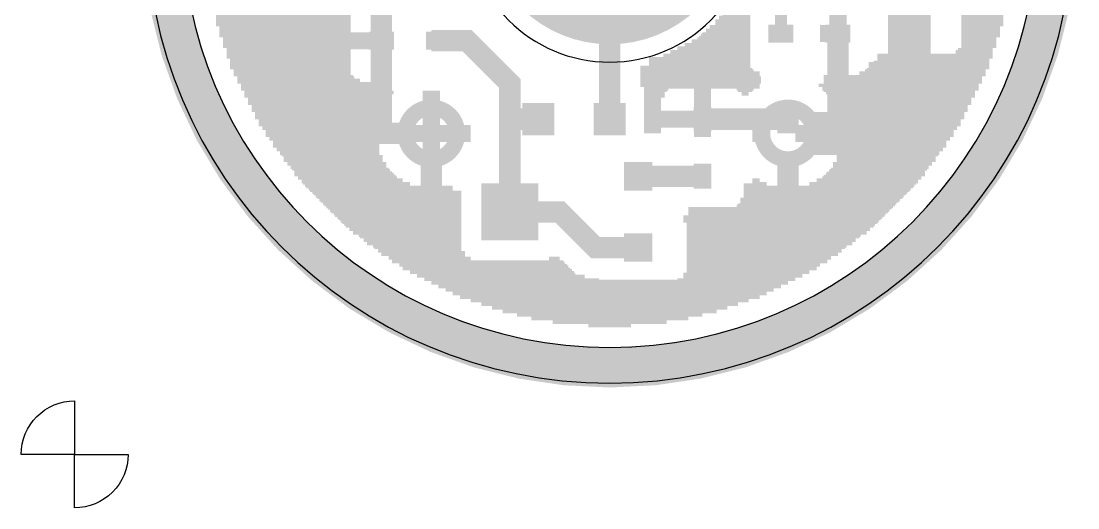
# Model space of a CAD drawing. Extents: x 84 to 125.9, y 127.5 to 169.4.
# Drawn here: x 84 to 121.62, y 127.54 to 144.88 of the extents above; entities that cross this region are included whole.
import ezdxf

# ---------------------------------------------------------------- set-up
doc = ezdxf.new("R2010")
doc.units = 0
doc.layers.add('1', color=7, linetype='Continuous')

msp = doc.modelspace()

# ---------------------------------------------------------------- linework, layer by layer
at = {"layer": '1'}
for points, const_width in [([(89.000533, 148.49475, 1), (120.909283, 148.49475, 1)], 1.42875), ([(97.684158, 140.87475, 1), (99.525658, 140.87475, 1)], 0.5715), ([(110.384158, 140.87475, 1), (112.225658, 140.87475, 1)], 0.5715)]:
    msp.add_lwpolyline(points, format="xyb", close=True, dxfattribs=dict(at, const_width=const_width))
for points in [[(88.444908, 148.49475, 1), (121.464908, 148.49475, 1)], [(89.714908, 148.49475, 1), (120.194908, 148.49475, 1)], [(99.874908, 148.49475, 1), (110.034908, 148.49475, 1)], [(85.904908, 129.44475), (83.999908, 129.44475, -0.414214), (85.904908, 131.34975)], [(85.904908, 129.44475), (87.809908, 129.44475, -0.414214), (85.904908, 127.53975)]]:
    msp.add_lwpolyline(points, format="xyb", close=True, dxfattribs=at)
for points, const_width in [([(95.302908, 138.08075), (95.302908, 158.90875)], 0.6096), ([(95.429908, 137.95375), (95.429908, 159.03575)], 0.6096), ([(94.921908, 138.46175), (94.921908, 158.52775)], 0.6096), ([(95.048908, 138.33475), (95.048908, 158.65475)], 0.6096), ([(95.175908, 138.20775), (95.175908, 158.78175)], 0.6096), ([(94.540908, 138.84275), (94.540908, 158.14675)], 0.6096), ([(94.667908, 138.71575), (94.667908, 158.27375)], 0.6096), ([(94.794908, 138.58875), (94.794908, 158.40075)], 0.6096), ([(94.159908, 139.22375), (94.159908, 157.76575)], 0.6096), ([(94.286908, 139.09675), (94.286908, 157.89275)], 0.6096), ([(94.413908, 138.96975), (94.413908, 158.01975)], 0.6096), ([(93.905908, 139.60475), (93.905908, 157.38475)], 0.6096), ([(94.032908, 139.35075), (94.032908, 157.63875)], 0.6096), ([(93.651908, 139.85875), (93.651908, 157.13075)], 0.6096), ([(93.778908, 139.73175), (93.778908, 157.25775)], 0.6096), ([(93.270908, 140.36675), (93.270908, 156.62275)], 0.6096), ([(93.397908, 140.23975), (93.397908, 156.74975)], 0.6096), ([(93.524908, 140.11275), (93.524908, 156.87675)], 0.6096), ([(93.016908, 140.74775), (93.016908, 156.24175)], 0.6096), ([(93.143908, 140.62075), (93.143908, 156.36875)], 0.6096), ([(92.762908, 141.12875), (92.762908, 155.86075)], 0.6096), ([(92.889908, 141.00175), (92.889908, 155.98775)], 0.6096), ([(92.635908, 141.38275), (92.635908, 155.60675)], 0.6096), ([(92.381908, 141.89075), (92.381908, 155.09875)], 0.6096), ([(92.508908, 141.63675), (92.508908, 155.35275)], 0.6096), ([(92.254908, 142.14475), (92.254908, 154.84475)], 0.6096), ([(92.000908, 142.65275), (92.000908, 154.33675)], 0.6096), ([(92.127908, 142.39875), (92.127908, 154.59075)], 0.6096), ([(117.781908, 142.39875), (117.781908, 154.59075)], 0.6096), ([(117.908908, 142.65275), (117.908908, 154.33675)], 0.6096), ([(91.873908, 142.90675), (91.873908, 154.08275)], 0.6096), ([(96.826908, 144.17675), (96.826908, 145.95475), (98.604908, 147.73275), (98.604908, 154.20975)], 0.762), ([(118.035908, 142.90675), (118.035908, 154.08275)], 0.6096), ([(91.746908, 143.16075), (91.746908, 153.82875)], 0.6096), ([(118.162908, 143.16075), (118.162908, 153.82875)], 0.6096), ([(91.619908, 143.54175), (91.619908, 153.44775)], 0.6096), ([(96.826908, 142.14475), (96.826908, 153.57475)], 0.6096), ([(118.289908, 143.54175), (118.289908, 153.44775)], 0.6096), ([(91.492908, 143.92275), (91.492908, 153.06675)], 0.6096), ([(118.416908, 143.92275), (118.416908, 153.06675)], 0.6096), ([(91.365908, 144.30375), (91.365908, 152.68575)], 0.6096), ([(118.543908, 144.30375), (118.543908, 152.68575)], 0.6096), ([(91.238908, 144.68475), (91.238908, 152.30475)], 0.6096), ([(118.670908, 144.68475), (118.670908, 152.30475)], 0.6096), ([(111.050908, 144.43075), (111.050908, 145.984747), (111.528911, 146.46275), (111.528911, 147.510754)], 0.4318), ([(113.082908, 144.43075), (113.082908, 146.20875), (112.828908, 146.46275), (112.828908, 147.510754)], 0.4318), ([(104.954908, 146.58975), (104.954908, 141.38275)], 0.762), ([(115.622908, 139.09675), (115.622908, 146.20875)], 0.6096), ([(109.653908, 142.52575), (109.653908, 145.70075)], 0.6096), ([(113.082908, 142.14475), (113.082908, 145.95475)], 0.6096), ([(109.399908, 142.77975), (109.399908, 145.31975)], 0.6096), ([(109.526908, 142.65275), (109.526908, 145.57375)], 0.6096), ([(115.622908, 145.19275), (115.622908, 143.41475), (113.082908, 140.87475), (111.939908, 140.87475)], 1.524), ([(95.429908, 145.06575), (91.238908, 145.06575)], 0.6096), ([(95.429908, 144.93875), (91.238908, 144.93875)], 0.6096), ([(106.478908, 144.93875), (103.430908, 144.93875)], 0.762), ([(109.653908, 144.93875), (109.018908, 144.93875)], 0.6096), ([(109.018908, 142.77975), (109.018908, 144.93875)], 0.6096), ([(109.653908, 145.06575), (109.145908, 145.06575)], 0.6096), ([(109.145908, 142.77975), (109.145908, 145.06575)], 0.6096), ([(109.272908, 142.77975), (109.272908, 145.19275)], 0.6096), ([(118.670908, 145.06575), (117.781908, 145.06575)], 0.6096), ([(118.670908, 144.93875), (117.781908, 144.93875)], 0.6096), ([(95.429908, 144.81175), (91.238908, 144.81175)], 0.6096), ([(95.429908, 144.68475), (91.238908, 144.68475)], 0.6096), ([(95.429908, 144.55775), (91.365908, 144.55775)], 0.6096), ([(109.653908, 144.55775), (108.764908, 144.55775)], 0.6096), ([(108.764908, 142.77975), (108.764908, 144.55775)], 0.6096), ([(109.653908, 144.68475), (108.891908, 144.68475)], 0.6096), ([(108.891908, 142.77975), (108.891908, 144.68475)], 0.6096), ([(109.653908, 144.81175), (109.018908, 144.81175)], 0.6096), ([(118.670908, 144.81175), (117.781908, 144.81175)], 0.6096), ([(118.670908, 144.68475), (117.781908, 144.68475)], 0.6096), ([(118.543908, 144.55775), (117.781908, 144.55775)], 0.6096), ([(95.429908, 144.43075), (91.365908, 144.43075)], 0.6096), ([(95.429908, 144.30375), (91.365908, 144.30375)], 0.6096), ([(97.207908, 144.17675), (91.492908, 144.17675)], 0.6096), ([(97.969908, 140.87475), (96.826908, 140.87475), (96.826908, 144.17675)], 0.762), ([(102.414908, 141.38275), (101.398908, 141.38275), (101.398908, 142.65275), (99.874908, 144.17675), (98.604908, 144.17675), (98.858908, 144.17675)], 0.762), ([(109.653908, 144.17675), (108.256908, 144.17675)], 0.6096), ([(108.256908, 140.74775), (108.256908, 144.17675)], 0.6096), ([(109.653908, 144.30375), (108.383908, 144.30375)], 0.6096), ([(108.383908, 142.77975), (108.383908, 144.30375)], 0.6096), ([(109.653908, 144.43075), (108.510908, 144.43075)], 0.6096), ([(108.510908, 142.77975), (108.510908, 144.43075)], 0.6096), ([(108.637908, 142.77975), (108.637908, 144.43075)], 0.6096), ([(113.082908, 144.43075), (113.082908, 140.87475), (111.939908, 140.87475)], 0.762), ([(113.463908, 144.43075), (112.447908, 144.43075)], 0.6096), ([(118.543908, 144.43075), (117.781908, 144.43075)], 0.6096), ([(118.543908, 144.30375), (117.781908, 144.30375)], 0.6096), ([(118.416908, 144.17675), (117.781908, 144.17675)], 0.6096), ([(95.429908, 144.04975), (91.492908, 144.04975)], 0.6096), ([(95.429908, 143.92275), (91.492908, 143.92275)], 0.6096), ([(95.429908, 143.79575), (91.619908, 143.79575)], 0.6096), ([(109.653908, 143.79575), (107.621908, 143.79575)], 0.6096), ([(107.621908, 142.77975), (107.621908, 143.79575)], 0.6096), ([(107.748908, 142.77975), (107.748908, 143.79575)], 0.6096), ([(109.653908, 143.92275), (107.875908, 143.92275)], 0.6096), ([(107.875908, 142.77975), (107.875908, 143.92275)], 0.6096), ([(108.002908, 142.77975), (108.002908, 143.92275)], 0.6096), ([(109.653908, 144.04975), (108.129908, 144.04975)], 0.6096), ([(108.129908, 142.77975), (108.129908, 144.04975)], 0.6096), ([(118.416908, 143.92275), (117.654908, 143.92275)], 0.6096), ([(117.654908, 142.14475), (117.654908, 143.92275)], 0.6096), ([(118.289908, 143.79575), (117.654908, 143.79575)], 0.6096), ([(118.416908, 144.04975), (117.781908, 144.04975)], 0.6096), ([(95.429908, 143.66875), (91.619908, 143.66875)], 0.6096), ([(95.429908, 143.54175), (91.619908, 143.54175)], 0.6096), ([(109.653908, 143.54175), (107.113908, 143.54175)], 0.6096), ([(107.113908, 142.77975), (107.113908, 143.54175)], 0.6096), ([(107.240908, 142.77975), (107.240908, 143.54175)], 0.6096), ([(109.653908, 143.66875), (107.367908, 143.66875)], 0.6096), ([(107.367908, 142.77975), (107.367908, 143.66875)], 0.6096), ([(107.494908, 142.77975), (107.494908, 143.66875)], 0.6096), ([(118.289908, 143.54175), (117.273908, 143.54175)], 0.6096), ([(117.273908, 141.38275), (117.273908, 143.54175)], 0.6096), ([(117.400908, 141.63675), (117.400908, 143.54175)], 0.6096), ([(118.289908, 143.66875), (117.527908, 143.66875)], 0.6096), ([(117.527908, 141.89075), (117.527908, 143.66875)], 0.6096), ([(95.429908, 143.41475), (91.746908, 143.41475)], 0.6096), ([(95.429908, 143.28775), (91.746908, 143.28775)], 0.6096), ([(95.429908, 143.16075), (91.746908, 143.16075)], 0.6096), ([(109.653908, 143.28775), (106.351908, 143.28775)], 0.6096), ([(106.351908, 142.52575), (106.351908, 143.28775)], 0.6096), ([(109.780908, 143.16075), (106.351908, 143.16075)], 0.6096), ([(106.478908, 140.87475), (106.478908, 143.28775)], 0.6096), ([(106.605908, 142.14475), (106.605908, 143.28775)], 0.6096), ([(106.732908, 142.39875), (106.732908, 143.28775)], 0.6096), ([(109.653908, 143.41475), (106.859908, 143.41475)], 0.6096), ([(106.859908, 142.52575), (106.859908, 143.41475)], 0.6096), ([(106.986908, 142.65275), (106.986908, 143.41475)], 0.6096), ([(109.780908, 142.39875), (109.780908, 143.16075)], 0.6096), ([(118.162908, 143.16075), (114.352908, 143.16075)], 0.6096), ([(114.352908, 137.82675), (114.352908, 143.16075)], 0.6096), ([(118.162908, 143.41475), (114.479908, 143.41475)], 0.6096), ([(114.479908, 137.95375), (114.479908, 143.41475)], 0.6096), ([(118.162908, 143.28775), (114.479908, 143.28775)], 0.6096), ([(114.606908, 138.08075), (114.606908, 143.41475)], 0.6096), ([(114.733908, 138.20775), (114.733908, 143.41475)], 0.6096), ([(114.860908, 138.33475), (114.860908, 143.41475)], 0.6096), ([(114.987908, 138.46175), (114.987908, 143.41475)], 0.6096), ([(115.114908, 138.58875), (115.114908, 143.41475)], 0.6096), ([(115.241908, 138.71575), (115.241908, 143.41475)], 0.6096), ([(115.368908, 138.84275), (115.368908, 143.41475)], 0.6096), ([(115.495908, 138.96975), (115.495908, 143.41475)], 0.6096), ([(115.749908, 139.22375), (115.749908, 143.41475)], 0.6096), ([(115.876908, 139.35075), (115.876908, 143.41475)], 0.6096), ([(116.003908, 139.60475), (116.003908, 143.41475)], 0.6096), ([(116.130908, 139.73175), (116.130908, 143.41475)], 0.6096), ([(116.257908, 139.85875), (116.257908, 143.41475)], 0.6096), ([(116.384908, 140.11275), (116.384908, 143.41475)], 0.6096), ([(116.511908, 140.23975), (116.511908, 143.41475)], 0.6096), ([(116.638908, 140.36675), (116.638908, 143.41475)], 0.6096), ([(116.765908, 140.62075), (116.765908, 143.41475)], 0.6096), ([(116.892908, 140.74775), (116.892908, 143.41475)], 0.6096), ([(117.019908, 141.00175), (117.019908, 143.41475)], 0.6096), ([(117.146908, 141.12875), (117.146908, 143.41475)], 0.6096), ([(95.429908, 143.03375), (91.873908, 143.03375)], 0.6096), ([(95.556908, 142.90675), (91.873908, 142.90675)], 0.6096), ([(95.683908, 142.77975), (92.000908, 142.77975)], 0.6096), ([(95.556908, 137.82675), (95.556908, 142.90675)], 0.6096), ([(95.683908, 137.69975), (95.683908, 142.77975)], 0.6096), ([(109.907908, 143.03375), (106.351908, 143.03375)], 0.6096), ([(110.034908, 142.90675), (106.351908, 142.90675)], 0.6096), ([(110.288908, 142.77975), (106.351908, 142.77975)], 0.6096), ([(109.907908, 142.52575), (109.907908, 143.03375)], 0.6096), ([(110.034908, 142.65275), (110.034908, 142.90675)], 0.6096), ([(117.908908, 142.77975), (113.844908, 142.77975)], 0.6096), ([(113.844908, 137.44575), (113.844908, 142.77975)], 0.6096), ([(113.971908, 137.57275), (113.971908, 142.77975)], 0.6096), ([(118.035908, 142.90675), (114.098908, 142.90675)], 0.6096), ([(114.098908, 137.57275), (114.098908, 142.90675)], 0.6096), ([(118.035908, 143.03375), (114.225908, 143.03375)], 0.6096), ([(114.225908, 137.69975), (114.225908, 143.03375)], 0.6096), ([(95.810908, 142.65275), (92.000908, 142.65275)], 0.6096), ([(96.064908, 142.52575), (92.127908, 142.52575)], 0.6096), ([(97.080908, 142.39875), (92.127908, 142.39875)], 0.6096), ([(95.810908, 137.57275), (95.810908, 142.65275)], 0.6096), ([(95.937908, 137.57275), (95.937908, 142.52575)], 0.6096), ([(96.064908, 137.44575), (96.064908, 142.52575)], 0.6096), ([(96.191908, 137.31875), (96.191908, 142.39875)], 0.6096), ([(96.318908, 137.19175), (96.318908, 142.39875)], 0.6096), ([(96.445908, 137.19175), (96.445908, 142.39875)], 0.6096), ([(96.572908, 141.63675), (96.572908, 142.39875)], 0.6096), ([(96.699908, 141.89075), (96.699908, 142.39875)], 0.6096), ([(96.953908, 142.27175), (96.953908, 142.39875)], 0.6096), ([(98.604908, 135.79475), (98.604908, 142.39875)], 0.6096), ([(106.986908, 142.65275), (106.351908, 142.65275)], 0.6096), ([(106.859908, 142.52575), (106.351908, 142.52575)], 0.6096), ([(106.732908, 142.39875), (106.478908, 142.39875)], 0.6096), ([(110.034908, 142.65275), (109.526908, 142.65275)], 0.6096), ([(109.907908, 142.52575), (109.653908, 142.52575)], 0.6096), ([(117.908908, 142.65275), (112.574908, 142.65275)], 0.6096), ([(112.701908, 142.52575), (112.701908, 142.65275)], 0.6096), ([(117.781908, 142.52575), (112.701908, 142.52575)], 0.6096), ([(112.828908, 142.39875), (112.828908, 142.65275)], 0.6096), ([(117.781908, 142.39875), (112.828908, 142.39875)], 0.6096), ([(112.955908, 142.27175), (112.955908, 142.65275)], 0.6096), ([(113.209908, 141.89075), (113.209908, 142.65275)], 0.6096), ([(113.336908, 141.63675), (113.336908, 142.65275)], 0.6096), ([(113.463908, 137.19175), (113.463908, 142.65275)], 0.6096), ([(113.590908, 137.19175), (113.590908, 142.65275)], 0.6096), ([(113.717908, 137.31875), (113.717908, 142.65275)], 0.6096), ([(96.953908, 142.27175), (92.254908, 142.27175)], 0.6096), ([(96.826908, 142.14475), (92.254908, 142.14475)], 0.6096), ([(96.699908, 142.01775), (92.381908, 142.01775)], 0.6096), ([(106.605908, 142.27175), (106.478908, 142.27175)], 0.6096), ([(106.605908, 142.14475), (106.478908, 142.14475)], 0.6096), ([(117.654908, 142.27175), (112.955908, 142.27175)], 0.6096), ([(117.654908, 142.14475), (113.082908, 142.14475)], 0.6096), ([(117.527908, 142.01775), (113.209908, 142.01775)], 0.6096), ([(96.699908, 141.89075), (92.381908, 141.89075)], 0.6096), ([(96.572908, 141.76375), (92.508908, 141.76375)], 0.6096), ([(96.572908, 141.63675), (92.508908, 141.63675)], 0.6096), ([(117.527908, 141.89075), (113.209908, 141.89075)], 0.6096), ([(117.400908, 141.76375), (113.336908, 141.76375)], 0.6096), ([(117.400908, 141.63675), (113.336908, 141.63675)], 0.6096), ([(96.445908, 141.50975), (92.635908, 141.50975)], 0.6096), ([(96.445908, 141.38275), (92.635908, 141.38275)], 0.6096), ([(96.445908, 141.25575), (92.762908, 141.25575)], 0.6096), ([(101.398908, 138.08075), (101.398908, 141.38275), (102.414908, 141.38275)], 0.762), ([(109.145908, 141.38275), (106.478908, 141.38275)], 0.6096), ([(111.304908, 140.87475), (111.304908, 141.38275), (108.256908, 141.38275)], 0.762), ([(117.273908, 141.50975), (113.463908, 141.50975)], 0.6096), ([(117.273908, 141.38275), (113.463908, 141.38275)], 0.6096), ([(117.146908, 141.25575), (113.463908, 141.25575)], 0.6096), ([(96.445908, 141.12875), (92.762908, 141.12875)], 0.6096), ([(96.445908, 141.00175), (92.889908, 141.00175)], 0.6096), ([(100.001908, 140.87475), (93.016908, 140.87475)], 0.6096), ([(110.288908, 140.87475), (110.034908, 140.87475)], 0.6096), ([(116.892908, 140.87475), (111.558908, 140.87475)], 0.6096), ([(117.146908, 141.12875), (113.463908, 141.12875)], 0.6096), ([(117.019908, 141.00175), (113.463908, 141.00175)], 0.6096), ([(96.445908, 140.74775), (93.016908, 140.74775)], 0.6096), ([(96.445908, 140.62075), (93.143908, 140.62075)], 0.6096), ([(96.445908, 140.49375), (93.270908, 140.49375)], 0.6096), ([(116.892908, 140.74775), (113.463908, 140.74775)], 0.6096), ([(116.765908, 140.62075), (113.463908, 140.62075)], 0.6096), ([(116.638908, 140.49375), (113.463908, 140.49375)], 0.6096), ([(96.445908, 140.36675), (93.270908, 140.36675)], 0.6096), ([(96.445908, 140.23975), (93.397908, 140.23975)], 0.6096), ([(96.572908, 140.11275), (93.524908, 140.11275)], 0.6096), ([(96.572908, 137.06475), (96.572908, 140.11275)], 0.6096), ([(111.304908, 140.23975), (111.304908, 137.06475), (109.526908, 135.28675), (100.382908, 135.28675), (98.604908, 137.06475), (98.604908, 140.23975)], 0.762), ([(111.304908, 135.79475), (111.304908, 140.11275)], 0.6096), ([(116.384908, 140.11275), (113.336908, 140.11275)], 0.6096), ([(113.336908, 137.06475), (113.336908, 140.11275)], 0.6096), ([(116.638908, 140.36675), (113.463908, 140.36675)], 0.6096), ([(116.511908, 140.23975), (113.463908, 140.23975)], 0.6096), ([(96.572908, 139.98575), (93.651908, 139.98575)], 0.6096), ([(96.699908, 139.85875), (93.651908, 139.85875)], 0.6096), ([(96.699908, 139.73175), (93.778908, 139.73175)], 0.6096), ([(96.699908, 136.93775), (96.699908, 139.85875)], 0.6096), ([(116.257908, 139.85875), (113.209908, 139.85875)], 0.6096), ([(113.209908, 136.93775), (113.209908, 139.85875)], 0.6096), ([(116.130908, 139.73175), (113.209908, 139.73175)], 0.6096), ([(116.257908, 139.98575), (113.336908, 139.98575)], 0.6096), ([(96.826908, 139.60475), (93.905908, 139.60475)], 0.6096), ([(96.953908, 139.47775), (94.032908, 139.47775)], 0.6096), ([(97.080908, 139.35075), (94.032908, 139.35075)], 0.6096), ([(96.826908, 136.81075), (96.826908, 139.60475)], 0.6096), ([(96.953908, 136.81075), (96.953908, 139.47775)], 0.6096), ([(97.080908, 136.68375), (97.080908, 139.35075)], 0.6096), ([(108.256908, 139.35075), (105.970908, 139.35075)], 0.762), ([(115.876908, 139.35075), (112.828908, 139.35075)], 0.6096), ([(112.828908, 136.68375), (112.828908, 139.35075)], 0.6096), ([(115.876908, 139.47775), (112.955908, 139.47775)], 0.6096), ([(112.955908, 136.81075), (112.955908, 139.47775)], 0.6096), ([(116.003908, 139.60475), (113.082908, 139.60475)], 0.6096), ([(113.082908, 136.81075), (113.082908, 139.60475)], 0.6096), ([(97.207908, 139.22375), (94.159908, 139.22375)], 0.6096), ([(97.334908, 139.09675), (94.286908, 139.09675)], 0.6096), ([(97.588908, 138.96975), (94.413908, 138.96975)], 0.6096), ([(97.207908, 136.55675), (97.207908, 139.22375)], 0.6096), ([(97.334908, 136.55675), (97.334908, 139.09675)], 0.6096), ([(97.461908, 136.42975), (97.461908, 138.96975)], 0.6096), ([(97.588908, 136.30275), (97.588908, 138.96975)], 0.6096), ([(110.034908, 135.28675), (110.034908, 139.09675)], 0.6096), ([(110.288908, 138.96975), (110.034908, 138.96975)], 0.6096), ([(110.161908, 135.28675), (110.161908, 138.96975)], 0.6096), ([(110.288908, 135.28675), (110.288908, 138.96975)], 0.6096), ([(115.495908, 138.96975), (112.320908, 138.96975)], 0.6096), ([(112.320908, 136.30275), (112.320908, 138.96975)], 0.6096), ([(112.447908, 136.42975), (112.447908, 138.96975)], 0.6096), ([(115.622908, 139.09675), (112.574908, 139.09675)], 0.6096), ([(112.574908, 136.55675), (112.574908, 139.09675)], 0.6096), ([(115.749908, 139.22375), (112.701908, 139.22375)], 0.6096), ([(112.701908, 136.55675), (112.701908, 139.22375)], 0.6096), ([(97.842908, 138.84275), (94.540908, 138.84275)], 0.6096), ([(99.366908, 138.71575), (94.667908, 138.71575)], 0.6096), ([(99.366908, 138.58875), (94.794908, 138.58875)], 0.6096), ([(97.715908, 136.30275), (97.715908, 138.84275)], 0.6096), ([(97.842908, 136.17575), (97.842908, 138.84275)], 0.6096), ([(97.969908, 136.17575), (97.969908, 138.71575)], 0.6096), ([(98.096908, 136.04875), (98.096908, 138.71575)], 0.6096), ([(98.223908, 136.04875), (98.223908, 138.71575)], 0.6096), ([(98.350908, 135.92175), (98.350908, 138.71575)], 0.6096), ([(98.477908, 135.92175), (98.477908, 138.71575)], 0.6096), ([(98.731908, 135.79475), (98.731908, 138.71575)], 0.6096), ([(98.858908, 135.66775), (98.858908, 138.71575)], 0.6096), ([(98.985908, 135.66775), (98.985908, 138.71575)], 0.6096), ([(99.112908, 135.54075), (99.112908, 138.71575)], 0.6096), ([(99.239908, 135.54075), (99.239908, 138.71575)], 0.6096), ([(99.366908, 135.41375), (99.366908, 138.84275)], 0.6096), ([(115.114908, 138.58875), (109.907908, 138.58875)], 0.6096), ([(109.907908, 135.15975), (109.907908, 138.58875)], 0.6096), ([(110.542908, 138.84275), (110.034908, 138.84275)], 0.6096), ([(115.241908, 138.71575), (110.034908, 138.71575)], 0.6096), ([(110.415908, 135.41375), (110.415908, 138.84275)], 0.6096), ([(110.542908, 135.41375), (110.542908, 138.84275)], 0.6096), ([(110.669908, 135.54075), (110.669908, 138.71575)], 0.6096), ([(110.796908, 135.54075), (110.796908, 138.71575)], 0.6096), ([(110.923908, 135.66775), (110.923908, 138.71575)], 0.6096), ([(111.050908, 135.66775), (111.050908, 138.71575)], 0.6096), ([(111.177908, 135.79475), (111.177908, 138.71575)], 0.6096), ([(111.431908, 135.92175), (111.431908, 138.71575)], 0.6096), ([(111.558908, 135.92175), (111.558908, 138.71575)], 0.6096), ([(111.685908, 136.04875), (111.685908, 138.71575)], 0.6096), ([(111.812908, 136.04875), (111.812908, 138.71575)], 0.6096), ([(111.939908, 136.17575), (111.939908, 138.71575)], 0.6096), ([(115.368908, 138.84275), (112.066908, 138.84275)], 0.6096), ([(112.066908, 136.17575), (112.066908, 138.84275)], 0.6096), ([(112.193908, 136.30275), (112.193908, 138.84275)], 0.6096), ([(99.366908, 138.46175), (94.921908, 138.46175)], 0.6096), ([(99.366908, 138.33475), (95.048908, 138.33475)], 0.6096), ([(99.366908, 138.20775), (95.175908, 138.20775)], 0.6096), ([(105.970908, 136.81075), (104.446908, 136.81075), (103.176908, 138.08075), (101.398908, 138.08075)], 0.762), ([(114.733908, 138.20775), (109.653908, 138.20775)], 0.6096), ([(109.653908, 135.15975), (109.653908, 138.20775)], 0.6096), ([(114.860908, 138.33475), (109.780908, 138.33475)], 0.6096), ([(109.780908, 135.15975), (109.780908, 138.33475)], 0.6096), ([(114.987908, 138.46175), (109.907908, 138.46175)], 0.6096), ([(99.366908, 138.08075), (95.302908, 138.08075)], 0.6096), ([(99.366908, 137.95375), (95.429908, 137.95375)], 0.6096), ([(99.366908, 137.82675), (95.556908, 137.82675)], 0.6096), ([(114.479908, 137.95375), (107.748908, 137.95375)], 0.6096), ([(107.875908, 137.69975), (107.875908, 137.95375)], 0.6096), ([(114.352908, 137.82675), (107.875908, 137.82675)], 0.6096), ([(108.002908, 134.65175), (108.002908, 137.95375)], 0.6096), ([(108.129908, 134.65175), (108.129908, 137.95375)], 0.6096), ([(108.256908, 134.65175), (108.256908, 137.95375)], 0.6096), ([(108.383908, 134.77875), (108.383908, 137.95375)], 0.6096), ([(108.510908, 134.77875), (108.510908, 137.95375)], 0.6096), ([(108.637908, 134.77875), (108.637908, 137.95375)], 0.6096), ([(108.764908, 134.77875), (108.764908, 137.95375)], 0.6096), ([(108.891908, 134.90575), (108.891908, 137.95375)], 0.6096), ([(109.018908, 134.90575), (109.018908, 137.95375)], 0.6096), ([(109.145908, 134.90575), (109.145908, 137.95375)], 0.6096), ([(109.272908, 135.03275), (109.272908, 137.95375)], 0.6096), ([(109.399908, 135.03275), (109.399908, 137.95375)], 0.6096), ([(114.606908, 138.08075), (109.526908, 138.08075)], 0.6096), ([(109.526908, 135.03275), (109.526908, 138.08075)], 0.6096), ([(99.366908, 137.69975), (95.683908, 137.69975)], 0.6096), ([(99.366908, 137.57275), (95.810908, 137.57275)], 0.6096), ([(99.366908, 137.44575), (96.064908, 137.44575)], 0.6096), ([(114.225908, 137.69975), (107.875908, 137.69975)], 0.6096), ([(114.098908, 137.57275), (108.002908, 137.57275)], 0.6096), ([(113.844908, 137.44575), (108.002908, 137.44575)], 0.6096), ([(99.366908, 137.31875), (96.191908, 137.31875)], 0.6096), ([(99.366908, 137.19175), (96.318908, 137.19175)], 0.6096), ([(99.366908, 137.06475), (96.572908, 137.06475)], 0.6096), ([(113.717908, 137.31875), (108.002908, 137.31875)], 0.6096), ([(113.590908, 137.19175), (108.002908, 137.19175)], 0.6096), ([(113.336908, 137.06475), (108.002908, 137.06475)], 0.6096), ([(99.366908, 136.93775), (96.699908, 136.93775)], 0.6096), ([(99.366908, 136.81075), (96.826908, 136.81075)], 0.6096), ([(99.493908, 136.68375), (97.080908, 136.68375)], 0.6096), ([(99.493908, 135.41375), (99.493908, 136.68375)], 0.6096), ([(113.209908, 136.93775), (108.002908, 136.93775)], 0.6096), ([(113.082908, 136.81075), (108.002908, 136.81075)], 0.6096), ([(112.828908, 136.68375), (108.002908, 136.68375)], 0.6096), ([(99.493908, 136.55675), (97.207908, 136.55675)], 0.6096), ([(99.620908, 136.42975), (97.461908, 136.42975)], 0.6096), ([(99.747908, 136.30275), (97.588908, 136.30275)], 0.6096), ([(99.620908, 135.28675), (99.620908, 136.42975)], 0.6096), ([(99.747908, 135.28675), (99.747908, 136.30275)], 0.6096), ([(103.049908, 134.39775), (103.049908, 136.30275)], 0.6096), ([(112.701908, 136.55675), (108.002908, 136.55675)], 0.6096), ([(112.447908, 136.42975), (108.002908, 136.42975)], 0.6096), ([(112.320908, 136.30275), (108.002908, 136.30275)], 0.6096), ([(100.001908, 136.17575), (97.842908, 136.17575)], 0.6096), ([(103.303908, 136.04875), (98.096908, 136.04875)], 0.6096), ([(103.430908, 135.92175), (98.350908, 135.92175)], 0.6096), ([(99.874908, 135.28675), (99.874908, 136.17575)], 0.6096), ([(100.001908, 135.15975), (100.001908, 136.17575)], 0.6096), ([(100.128908, 135.15975), (100.128908, 136.04875)], 0.6096), ([(100.255908, 135.15975), (100.255908, 136.04875)], 0.6096), ([(100.382908, 135.03275), (100.382908, 136.04875)], 0.6096), ([(100.509908, 135.03275), (100.509908, 136.04875)], 0.6096), ([(100.636908, 135.03275), (100.636908, 136.04875)], 0.6096), ([(100.763908, 134.90575), (100.763908, 136.04875)], 0.6096), ([(100.890908, 134.90575), (100.890908, 136.04875)], 0.6096), ([(101.017908, 134.90575), (101.017908, 136.04875)], 0.6096), ([(101.144908, 134.77875), (101.144908, 136.04875)], 0.6096), ([(101.271908, 134.77875), (101.271908, 136.04875)], 0.6096), ([(101.398908, 134.77875), (101.398908, 136.04875)], 0.6096), ([(101.525908, 134.77875), (101.525908, 136.04875)], 0.6096), ([(101.652908, 134.65175), (101.652908, 136.04875)], 0.6096), ([(101.779908, 134.65175), (101.779908, 136.04875)], 0.6096), ([(101.906908, 134.65175), (101.906908, 136.04875)], 0.6096), ([(102.033908, 134.65175), (102.033908, 136.04875)], 0.6096), ([(102.160908, 134.52475), (102.160908, 136.04875)], 0.6096), ([(102.287908, 134.52475), (102.287908, 136.04875)], 0.6096), ([(102.414908, 134.52475), (102.414908, 136.04875)], 0.6096), ([(102.541908, 134.52475), (102.541908, 136.04875)], 0.6096), ([(102.668908, 134.52475), (102.668908, 136.04875)], 0.6096), ([(103.176908, 136.17575), (102.795908, 136.17575)], 0.6096), ([(102.795908, 134.52475), (102.795908, 136.17575)], 0.6096), ([(102.922908, 134.39775), (102.922908, 136.17575)], 0.6096), ([(103.176908, 134.39775), (103.176908, 136.17575)], 0.6096), ([(103.303908, 134.39775), (103.303908, 136.04875)], 0.6096), ([(103.430908, 134.39775), (103.430908, 135.92175)], 0.6096), ([(111.558908, 135.92175), (107.875908, 135.92175)], 0.6096), ([(107.875908, 134.65175), (107.875908, 135.92175)], 0.6096), ([(112.066908, 136.17575), (108.002908, 136.17575)], 0.6096), ([(111.812908, 136.04875), (108.002908, 136.04875)], 0.6096), ([(103.557908, 135.79475), (98.604908, 135.79475)], 0.6096), ([(103.684908, 135.66775), (98.858908, 135.66775)], 0.6096), ([(104.065908, 135.54075), (99.112908, 135.54075)], 0.6096), ([(103.557908, 134.39775), (103.557908, 135.79475)], 0.6096), ([(103.684908, 134.39775), (103.684908, 135.66775)], 0.6096), ([(103.811908, 134.39775), (103.811908, 135.54075)], 0.6096), ([(103.938908, 134.39775), (103.938908, 135.54075)], 0.6096), ([(104.065908, 134.39775), (104.065908, 135.54075)], 0.6096), ([(110.796908, 135.54075), (107.621908, 135.54075)], 0.6096), ([(107.621908, 134.52475), (107.621908, 135.54075)], 0.6096), ([(111.050908, 135.66775), (107.748908, 135.66775)], 0.6096), ([(107.748908, 134.52475), (107.748908, 135.66775)], 0.6096), ([(111.304908, 135.79475), (107.875908, 135.79475)], 0.6096), ([(104.573908, 135.41375), (99.366908, 135.41375)], 0.6096), ([(110.288908, 135.28675), (99.620908, 135.28675)], 0.6096), ([(109.907908, 135.15975), (100.001908, 135.15975)], 0.6096), ([(104.192908, 134.27075), (104.192908, 135.41375)], 0.6096), ([(104.319908, 134.27075), (104.319908, 135.41375)], 0.6096), ([(104.446908, 134.27075), (104.446908, 135.41375)], 0.6096), ([(104.573908, 134.27075), (104.573908, 135.41375)], 0.6096), ([(104.700908, 134.27075), (104.700908, 135.28675)], 0.6096), ([(104.827908, 134.27075), (104.827908, 135.28675)], 0.6096), ([(104.954908, 134.27075), (104.954908, 135.28675)], 0.6096), ([(105.081908, 134.27075), (105.081908, 135.28675)], 0.6096), ([(105.208908, 134.27075), (105.208908, 135.28675)], 0.6096), ([(105.335908, 134.27075), (105.335908, 135.28675)], 0.6096), ([(105.462908, 134.27075), (105.462908, 135.28675)], 0.6096), ([(105.589908, 134.27075), (105.589908, 135.28675)], 0.6096), ([(105.716908, 134.27075), (105.716908, 135.28675)], 0.6096), ([(105.843908, 134.39775), (105.843908, 135.28675)], 0.6096), ([(105.970908, 134.39775), (105.970908, 135.28675)], 0.6096), ([(106.097908, 134.39775), (106.097908, 135.28675)], 0.6096), ([(106.224908, 134.39775), (106.224908, 135.28675)], 0.6096), ([(106.351908, 134.39775), (106.351908, 135.28675)], 0.6096), ([(106.478908, 134.39775), (106.478908, 135.28675)], 0.6096), ([(106.605908, 134.39775), (106.605908, 135.28675)], 0.6096), ([(106.732908, 134.39775), (106.732908, 135.28675)], 0.6096), ([(106.859908, 134.39775), (106.859908, 135.28675)], 0.6096), ([(106.986908, 134.39775), (106.986908, 135.28675)], 0.6096), ([(107.113908, 134.52475), (107.113908, 135.28675)], 0.6096), ([(107.240908, 134.52475), (107.240908, 135.28675)], 0.6096), ([(110.542908, 135.41375), (107.367908, 135.41375)], 0.6096), ([(107.367908, 134.52475), (107.367908, 135.41375)], 0.6096), ([(107.494908, 134.52475), (107.494908, 135.41375)], 0.6096), ([(109.526908, 135.03275), (100.382908, 135.03275)], 0.6096), ([(109.145908, 134.90575), (100.763908, 134.90575)], 0.6096), ([(108.764908, 134.77875), (101.144908, 134.77875)], 0.6096), ([(108.256908, 134.65175), (101.652908, 134.65175)], 0.6096), ([(107.748908, 134.52475), (102.160908, 134.52475)], 0.6096), ([(106.986908, 134.39775), (102.922908, 134.39775)], 0.6096), ([(105.716908, 134.27075), (104.192908, 134.27075)], 0.6096)]:
    msp.add_lwpolyline(points, dxfattribs=dict(at, const_width=const_width))
at = {"layer": '1', "const_width": 0.762}
msp.add_lwpolyline([(109.018908, 147.98675, -0.874998), (100.890908, 147.98675)], format="xyb", dxfattribs=at)
at = {"layer": '1'}
for points, const_width in [([(115.648308, 144.78635), (115.648308, 145.59915), (115.597508, 145.59915), (115.597508, 144.78635)], 0.8128), ([(97.049158, 144.272), (97.049158, 144.0815), (96.604658, 144.0815), (96.604658, 144.272)], 0.4445), ([(99.081158, 144.272), (99.081158, 144.0815), (98.636658, 144.0815), (98.636658, 144.272)], 0.4445), ([(111.273158, 144.526), (111.273158, 144.3355), (110.828658, 144.3355), (110.828658, 144.526)], 0.4445), ([(113.305158, 144.526), (113.305158, 144.3355), (112.860658, 144.3355), (112.860658, 144.526)], 0.4445), ([(102.700658, 141.097), (102.700658, 141.6685), (102.129158, 141.6685), (102.129158, 141.097)], 0.5715), ([(105.240658, 141.097), (105.240658, 141.6685), (104.669158, 141.6685), (104.669158, 141.097)], 0.5715), ([(108.161658, 141.1605), (108.161658, 141.605), (108.352158, 141.605), (108.352158, 141.1605)], 0.4445), ([(105.716908, 139.09675), (105.716908, 139.60475), (106.224908, 139.60475), (106.224908, 139.09675)], 0.508), ([(108.161658, 139.1285), (108.161658, 139.573), (108.352158, 139.573), (108.352158, 139.1285)], 0.4445), ([(101.906908, 137.57275), (101.906908, 138.58875), (100.890908, 138.58875), (100.890908, 137.57275)], 1.016), ([(105.716908, 136.55675), (105.716908, 137.06475), (106.224908, 137.06475), (106.224908, 136.55675)], 0.508)]:
    msp.add_lwpolyline(points, close=True, dxfattribs=dict(at, const_width=const_width))

doc.saveas('drawing.dxf')
